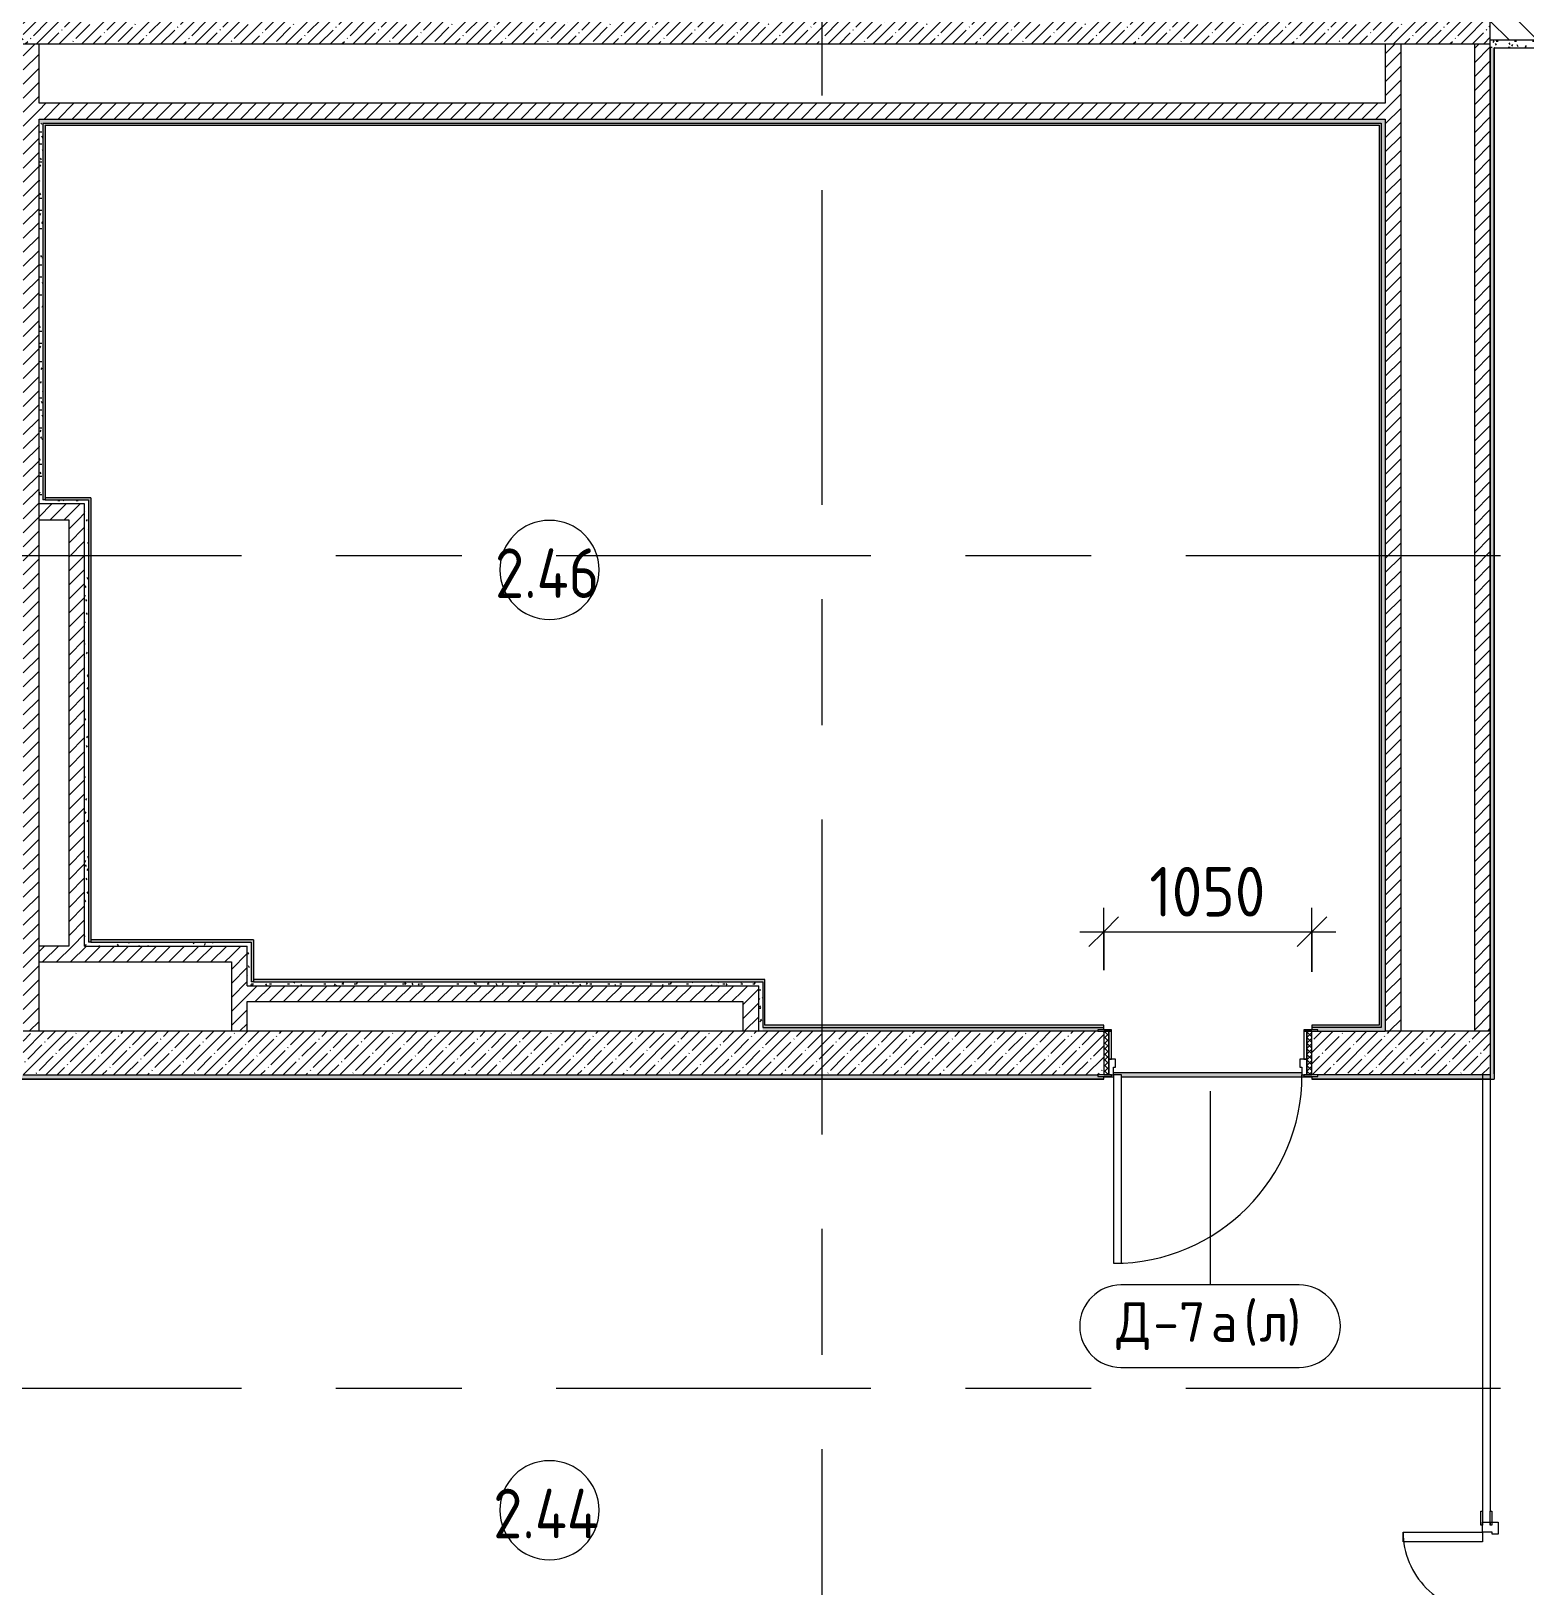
# Model space of a CAD drawing. Header units: millimetres. Extents: x 81632 to 272167, y -8553 to 29000.
# Drawn here: x 111970 to 119504, y 2603 to 10444 of the extents above; entities that cross this region are included whole.
import ezdxf

# ---------------------------------------------------------------- set-up
doc = ezdxf.new("R2010")
doc.units = ezdxf.units.MM
doc.linetypes.add('Осевая', pattern=[3175, 635, -476.25, 1587.5, -476.25])
for name, color, linetype, lineweight in [('A-ANNO-DIMS', 7, 'Continuous', 9), ('A-ANNO-DIMS-100', 7, 'Continuous', 9), ('A-AREA-IDEN', 7, 'Continuous', 9), ('A-DOOR', 7, 'Continuous', 9), ('A-DOOR-FRAM-2', 7, 'Continuous', 9), ('A-DOOR-IDEN', 7, 'Continuous', 9), ('A-WALL', 7, 'Continuous', 9), ('I-WALL', 7, 'Continuous', 9), ('Ограждение', 7, 'Continuous', 9), ('Оси-2', 7, 'Осевая', 9), ('Поручни', 7, 'Continuous', 9)]:
    doc.layers.add(name, color=color, linetype=linetype, lineweight=lineweight)
for name, color, linetype, lineweight, true_color in [('A-DOOR-1', 1, 'Continuous', 9, 0xff0000), ('A-DOOR-2', 1, 'Continuous', 13, 0xff0000), ('A-DOOR-FRAM-1', 1, 'Continuous', 13, 0xff0000), ('A-WALL-1', 7, 'Continuous', 9, 0x3c3c3c), ('A-WALL-FNSH-1', 7, 'Continuous', 9, 0x3c3c3c)]:
    doc.layers.add(name, color=color, linetype=linetype, lineweight=lineweight, true_color=true_color)
doc.styles.add('GOST Common', font='GOST_Common.ttf', dxfattribs={"height": 200})
doc.styles.add('GOST Common_1', font='GOST_Common.ttf', dxfattribs={"width": 0.9, "height": 250})
doc.styles.add('ISOCPEUR', font='isocpeur.ttf', dxfattribs={"width": 0.9, "height": 250})
doc.dimstyles.new('ISO-2_5_0_9К_БОЛЬШОЙ', dxfattribs={"dimscale": 304.8, "dimtxt": 248.995294, "dimasz": 0.492126, "dimexe": 0.393701, "dimexo": 0.984252, "dimgap": 0, "dimtad": 1, "dimdec": 0, "dimrnd": 10, "dimzin": 0, "dimdsep": 46, "dimtxsty": 'ISOCPEUR', "dimblk1": 'OBLIQUE', "dimblk2": 'OBLIQUE', "dimsah": 1, "dimcen": 0.09, "dimdle": 0.393701, "dimazin": 0, "dimtfac": 1, "dimtdec": 4, "dimtix": 1, "dimtmove": 0, "dimatfit": 3, "dimfxl": 1, "dimtvp": 1, "dimtolj": 1, "dimtzin": 0, "dimarcsym": 2})
pattern_1 = [(45, (0, 0), (-35.35534, 35.35534), [])]
pattern_2 = [(45, (0, 0), (-57.024626, 57.024626), []), (45, (57.025, 0), (-57.024626, 57.024626), [100.806, -20.161, 3.353, -16.808])]
pattern_3 = [(0, (0, 0), (121.92, 30.48), [10.058, -81.382, 10.058, -81.382, -487.68]), (0, (0, 0), (121.92, 30.48), [-182.88, 10.058, -172.822, 10.058, -81.382, -213.36]), (0, (0, 0), (121.92, 30.48), [-457.2, 10.058, -50.902, 10.058, -142.342]), (120, (45.72, 15.24), (-87.356454, 90.345817), [10.058, -81.382, 10.058, -81.382, -487.68]), (120, (45.72, 15.24), (-87.356454, 90.345817), [-182.88, 10.058, -172.822, 10.058, -81.382, -213.36]), (120, (45.72, 15.24), (-87.356454, 90.345817), [-457.2, 10.058, -50.902, 10.058, -142.342]), (240, (60.96, 76.2), (-34.563546, -120.825817), [10.058, -81.382, 10.058, -81.382, -487.68]), (240, (60.96, 76.2), (-34.563546, -120.825817), [-182.88, 10.058, -172.822, 10.058, -81.382, -213.36]), (240, (60.96, 76.2), (-34.563546, -120.825817), [-457.2, 10.058, -50.902, 10.058, -142.342])]

# ---------------------------------------------------------------- blocks, each defined once
blk = doc.blocks.new('110_Дверь_СКБ_1Ст_Внутренняя1 - Д-7а_л__950x2100h_Туалет-32220591-План заполнения и маркировки дверных проемов 2 этажа в осях 23-33')
at = {"layer": 'A-DOOR'}
h = blk.add_hatch(dxfattribs=at)
h.set_pattern_fill('FP_11', color=256, style=0, pattern_type=2)
h.set_pattern_definition([(135, (1776.41, 174.685), (-14.14214, -14.14214), []), (225, (1776.41, 174.685), (14.14214, -14.14214), [])])
h.paths.add_polyline_path([(537.5, 110), (512.5, 110), (512.5, -110), (537.5, -110)])
at = {"layer": 'A-DOOR-FRAM-2'}
h = blk.add_hatch(dxfattribs=at)
h.set_pattern_fill('FP_12', color=256, style=0, pattern_type=2)
h.set_pattern_definition([(45, (-346.384, 174.685), (-14.1421, 14.1421), []), (135, (-346.384, 174.685), (-14.1421, -14.1421), [])])
h.paths.add_polyline_path([(-487.5, 110), (-512.5, 110), (-512.5, -110), (-487.5, -110)])
at = {"layer": 'A-DOOR-1'}
blk.add_arc((487.5, 110), 950, 90, 180, dxfattribs=at)
at = {"layer": 'A-DOOR-2'}
for p, q in [((487.5, 1060), (447.5, 1060)), ((447.5, 1060), (447.5, 110)), ((487.5, 110), (487.5, 1060)), ((447.5, 110), (487.5, 110))]:
    blk.add_line(p, q, dxfattribs=at)
at = {"layer": 'A-DOOR-FRAM-1'}
for p, q in [((-472.5, 118), (-542.5, 118)), ((-542.5, 118), (-542.5, 110)), ((-542.5, 110), (-472.5, 110)), ((-487.5, 110), (-512.5, 110)), ((-512.5, 110), (-512.5, -110)), ((-462.5, 110), (-487.5, 110)), ((-487.5, 110), (-487.5, 30)), ((-487.5, -110), (-487.5, 110)), ((-472.5, 110), (-487.5, 110)), ((-487.5, 110), (-487.5, 109)), ((-487.5, 109), (-472.5, 109)), ((-472.5, 110), (-472.5, 118)), ((-472.5, 109), (-472.5, 110)), ((-462.5, 70), (-462.5, 110)), ((487.5, 110), (487.5, 70)), ((512.5, 110), (487.5, 110)), ((567.5, 118), (497.5, 118)), ((497.5, 118), (497.5, 110)), ((512.5, 110), (497.5, 110)), ((497.5, 110), (497.5, 109)), ((497.5, 110), (567.5, 110)), ((497.5, 109), (512.5, 109)), ((512.5, 30), (512.5, 110)), ((537.5, 110), (512.5, 110)), ((512.5, 110), (512.5, -110)), ((512.5, 109), (512.5, 110)), ((537.5, -110), (537.5, 110)), ((567.5, 110), (567.5, 118)), ((-487.5, 30), (-452.5, 30)), ((-472.5, 30), (-487.5, 30)), ((-487.5, 30), (-487.5, -110)), ((-472.5, -110), (-472.5, 30)), ((-452.5, 70), (-462.5, 70)), ((-452.5, 30), (-452.5, 70)), ((487.5, 70), (477.5, 70)), ((477.5, 70), (477.5, 30)), ((477.5, 30), (512.5, 30)), ((512.5, 30), (497.5, 30)), ((497.5, 30), (497.5, -110)), ((512.5, -110), (512.5, 30)), ((-472.5, -110), (-542.5, -110)), ((-542.5, -110), (-542.5, -118)), ((-542.5, -118), (-472.5, -118)), ((-512.5, -110), (-487.5, -110)), ((-487.5, -110), (-472.5, -110)), ((-472.5, -118), (-472.5, -110)), ((497.5, -110), (512.5, -110)), ((567.5, -110), (497.5, -110)), ((497.5, -110), (497.5, -118)), ((497.5, -118), (567.5, -118)), ((512.5, -110), (537.5, -110)), ((567.5, -118), (567.5, -110))]:
    blk.add_line(p, q, dxfattribs=at)
blk = doc.blocks.new('110_Дверь_СКБ_2Ст - Д-5_п__в составе перегородки _не входит в спец__-32680317-План заполнения и маркировки дверных проемов 2 этажа в осях 23-33')
at = {"layer": 'A-DOOR-1'}
for centre, radius, start, end in [((-637.5, -20), 400, 270, 0), ((662.5, -20), 900, 180, 270)]:
    blk.add_arc(centre, radius, start, end, dxfattribs=at)
at = {"layer": 'A-DOOR-2'}
for p, q in [((-637.5, -20), (-587.5, -20)), ((-637.5, -420), (-637.5, -20)), ((-587.5, -20), (-587.5, -420)), ((612.5, -20), (662.5, -20)), ((612.5, -920), (612.5, -20)), ((662.5, -20), (662.5, -920)), ((-587.5, -420), (-637.5, -420)), ((662.5, -920), (612.5, -920))]:
    blk.add_line(p, q, dxfattribs=at)
at = {"layer": 'A-DOOR-FRAM-1'}
for p, q in [((-742.5, 28), (-672.5, 28)), ((-742.5, 20), (-742.5, 28)), ((-672.5, 20), (-742.5, 20)), ((-687.5, 60), (-627.5, 60)), ((-687.5, -20), (-687.5, 60)), ((-687.5, 20), (-672.5, 20)), ((-687.5, 19), (-687.5, 20)), ((-672.5, 19), (-687.5, 19)), ((-672.5, 28), (-672.5, 20)), ((-672.5, 20), (-672.5, 19)), ((-637.5, 30), (-637.5, -20)), ((-627.5, 30), (-637.5, 30)), ((-627.5, 60), (-627.5, 30)), ((652.5, 60), (712.5, 60)), ((652.5, 30), (652.5, 60)), ((662.5, 30), (652.5, 30)), ((662.5, -20), (662.5, 30)), ((697.5, 20), (697.5, 28)), ((697.5, 28), (767.5, 28)), ((697.5, 19), (697.5, 20)), ((697.5, 20), (712.5, 20)), ((767.5, 20), (697.5, 20)), ((712.5, 19), (697.5, 19)), ((712.5, 60), (712.5, -20)), ((712.5, 20), (712.5, 19)), ((767.5, 28), (767.5, 20)), ((-742.5, -20), (-672.5, -20)), ((-742.5, -28), (-742.5, -20)), ((-672.5, -28), (-742.5, -28)), ((-637.5, -20), (-687.5, -20)), ((-672.5, -20), (-672.5, -28)), ((712.5, -20), (662.5, -20)), ((697.5, -28), (697.5, -20)), ((697.5, -20), (767.5, -20)), ((767.5, -28), (697.5, -28)), ((767.5, -20), (767.5, -28))]:
    blk.add_line(p, q, dxfattribs=at)
blk = doc.blocks.new('Ограждение - Ограждение-32875677-План заполнения и маркировки дверных проемов 2 этажа в осях 23-33')
at = {"layer": 'Ограждение'}
h = blk.add_hatch(color=256, dxfattribs=at)
h.paths.add_polyline_path([(118390, 5170), (118430, 5170), (118430, 5172), (118390, 5172), (118390, 5180), (118380, 5180), (118380, 5190), (117430, 5190), (117430, 5180), (117470, 5180), (117470, 5170), (118380, 5170)])
h.paths.add_polyline_path([(117420, 5170), (117430, 5170), (117430, 5180), (117420, 5180), (117420, 5172), (117380, 5172), (117380, 5170), (117405, 5170)])
at = {"layer": 'Поручни'}
for p, q in [((118380, 5190), (117430, 5190)), ((117380, 5170), (117430, 5170)), ((117470, 5170), (118430, 5170))]:
    blk.add_line(p, q, dxfattribs=at)
blk = doc.blocks.new('М_двери - Типоразмер_рамка-25223575-План заполнения и маркировки дверных проемов 2 этажа в осях 23-33')
at = {"layer": 'A-DOOR-IDEN'}
for p, q in [((4.496, 2.08), (-4.496, 2.08)), ((-4.496, -2.08), (4.496, -2.08))]:
    blk.add_line(p, q, dxfattribs=at)
for centre, start, end in [((-4.496, 0), 90, 270), ((4.496, 0), 270, 90)]:
    blk.add_arc(centre, 2.08, start, end, dxfattribs=at)
blk = doc.blocks.new('Марка_Помещения - Номер-25198446-План заполнения и маркировки дверных проемов 2 этажа в осях 23-33')
at = {"layer": 'A-AREA-IDEN'}
for start, end in [(360, 180), (180, 360)]:
    blk.add_arc((0, 0), 2.5, start, end, dxfattribs=at)
blk = doc.blocks.new('DIMBLOCK48-План заполнения и маркировки дверных проемов 2 этажа в осях 23-33')
at = {"layer": 'A-ANNO-DIMS-100'}
for p, q in [((117380, 5708), (117380, 6022.3)), ((118430, 5700), (118430, 6022.3)), ((117260, 5902.3), (118550, 5902.3)), ((117380, 5902.3), (117380, 5708)), ((118430, 5902.3), (118430, 5700))]:
    blk.add_line(p, q, dxfattribs=at)
at = {"layer": 'A-ANNO-DIMS-100', "lineweight": 20}
for p, q in [((117380, 5902.3), (117455, 5977.3)), ((118430, 5902.3), (118505, 5977.3)), ((117380, 5902.3), (117305, 5827.3)), ((118430, 5902.3), (118355, 5827.3))]:
    blk.add_line(p, q, dxfattribs=at)
at = {"layer": 'A-ANNO-DIMS-100', "color": 0, "insert": (117610.5, 6228.9), "char_height": 250, "width": 706.764, "attachment_point": 1, "line_spacing_factor": 1.149209, "style": 'ISOCPEUR'}
blk.add_mtext('1050', dxfattribs=at)
blk = doc.blocks.new('_Oblique')
at = {"color": 0, "linetype": 'ByBlock', "lineweight": -2}
blk.add_line((-0.5, -0.5), (0.5, 0.5), dxfattribs=at)

msp = doc.modelspace()

# ---------------------------------------------------------------- hatches: boundary and pattern name
at = {"layer": 'I-WALL'}
h = msp.add_hatch(dxfattribs=at)
h.set_pattern_fill('FP_4', color=256, style=0, pattern_type=2)
h.set_pattern_definition([(135, (0, 0), (-70.71068, -70.71068), [])])
h.paths.add_polyline_path([(121210, 10400), (121210, 10600), (119330, 10600), (119330, 10400), (120177.4, 10400)])
h.paths.add_polyline_path([(111930, 10400), (111930, 10600), (111180, 10600), (111180, 10400), (111277, 10400)])
h.paths.add_polyline_path([(109670, 10400), (110230, 10400), (110230, 10600), (109105, 10600), (109105, 10400), (109650, 10400)])
h.paths.add_polyline_path([(107650, 10400), (107705, 10400), (107705, 10600), (107350, 10600), (107350, 10400), (107462.5, 10400)])
h = msp.add_hatch(dxfattribs=at)
h.set_pattern_fill('FP_2', color=256, style=0, pattern_type=2)
h.set_pattern_definition(pattern_2)
h.paths.add_polyline_path([(119250, 10380), (119330, 10380), (119330, 10600), (111930, 10600), (111930, 10380), (117634.5, 10380)])
h = msp.add_hatch(dxfattribs=at)
h.set_pattern_fill('FP_5', color=256, style=0, pattern_type=2)
h.set_pattern_definition(pattern_1)
h.paths.add_polyline_path([(112010, 5400), (112010, 10380), (111930, 10380), (111930, 5400)])
h = msp.add_hatch(dxfattribs=at)
h.set_pattern_fill('FP_5', color=256, style=0, pattern_type=2)
h.set_pattern_definition(pattern_1)
h.paths.add_polyline_path([(118800, 5400), (118880, 5400), (118880, 10380), (118800, 10380), (118800, 5420)])
h = msp.add_hatch(dxfattribs=at)
h.set_pattern_fill('FP_5', color=256, style=0, pattern_type=2)
h.set_pattern_definition(pattern_1)
h.paths.add_polyline_path([(119330, 5400), (119330, 10380), (119250, 10380), (119250, 5400)])
h = msp.add_hatch(dxfattribs=at)
h.set_pattern_fill('FP_38', color=256, style=0, pattern_type=2)
h.set_pattern_definition(pattern_3)
h.paths.add_polyline_path([(121210, 10360), (121210, 10400), (119330, 10400), (119330, 10360), (120177.4, 10360)])
h = msp.add_hatch(dxfattribs=at)
h.set_pattern_fill('FP_38', color=256, style=0, pattern_type=2)
h.set_pattern_definition(pattern_3)
h.paths.add_polyline_path([(119330, 5159), (119351, 5160), (119350, 10360), (119330, 10360), (119330, 5160)])
h = msp.add_hatch(dxfattribs=at)
h.set_pattern_fill('FP_5', color=256, style=0, pattern_type=2)
h.set_pattern_definition(pattern_1)
h.paths.add_polyline_path([(118800, 10000), (118800, 10080), (112010, 10080), (112010, 10000), (115091.5, 10000)])
h = msp.add_hatch(dxfattribs=at)
h.set_pattern_fill('FP_38', color=256, style=0, pattern_type=2)
h.set_pattern_definition(pattern_3)
h.paths.add_polyline_path([(118780, 9980), (118800, 9980), (118800, 10000), (112010, 10000), (112010, 9980), (115091.5, 9980)])
h = msp.add_hatch(dxfattribs=at)
h.set_pattern_fill('FP_38', color=256, style=0, pattern_type=2)
h.set_pattern_definition(pattern_3)
h.paths.add_polyline_path([(112010, 8060), (112030, 8060), (112030, 9980), (112010, 9980), (112010, 8352)])
for points in [[(118769, 9969), (118780, 9969), (118780, 9980), (112030, 9980), (112030, 9969), (115091.5, 9969)], [(112041, 8080), (112041, 9969), (112030, 9969), (112030, 8080)], [(118780, 5431), (118780, 9969), (118769, 9969), (118769, 5431)], [(112260, 8080), (112271, 8080), (112271, 8091), (112041, 8091), (112041, 8080)], [(112260, 5850), (112271, 5850), (112271, 8080), (112260, 8080), (112260, 6621.9)], [(113080, 5850), (113091, 5850), (113091, 5861), (112271, 5861), (112271, 5850), (112548.5, 5850)], [(113091, 5650), (113091, 5850), (113080, 5850), (113080, 5650)], [(115671, 5650), (115671, 5661), (113091, 5661), (113091, 5650), (115660, 5650)], [(115671, 5420), (115671, 5650), (115660, 5650), (115660, 5420)]]:
    msp.add_hatch(color=256, dxfattribs=at).paths.add_polyline_path(points)
h = msp.add_hatch(dxfattribs=at)
h.set_pattern_fill('FP_38', color=256, style=0, pattern_type=2)
h.set_pattern_definition(pattern_3)
h.paths.add_polyline_path([(118780, 5420), (118800, 5420), (118800, 9980), (118780, 9980), (118780, 5431)])
h = msp.add_hatch(dxfattribs=at)
h.set_pattern_fill('FP_38', color=256, style=0, pattern_type=2)
h.set_pattern_definition(pattern_3)
h.paths.add_polyline_path([(112260, 8060), (112260, 8080), (112030, 8080), (112030, 8060), (112240, 8060)])
h = msp.add_hatch(dxfattribs=at)
h.set_pattern_fill('FP_5', color=256, style=0, pattern_type=2)
h.set_pattern_definition(pattern_1)
h.paths.add_polyline_path([(112010, 7980), (112240, 7980), (112240, 8060), (112010, 8060)])
h = msp.add_hatch(dxfattribs=at)
h.set_pattern_fill('FP_38', color=256, style=0, pattern_type=2)
h.set_pattern_definition(pattern_3)
h.paths.add_polyline_path([(112260, 5830), (112260, 8060), (112240, 8060), (112240, 5830)])
h = msp.add_hatch(dxfattribs=at)
h.set_pattern_fill('FP_5', color=256, style=0, pattern_type=2)
h.set_pattern_definition(pattern_1)
h.paths.add_polyline_path([(112240, 5830), (112240, 7980), (112160, 7980), (112160, 5830)])
h = msp.add_hatch(dxfattribs=at)
h.set_pattern_fill('FP_5', color=256, style=0, pattern_type=2)
h.set_pattern_definition(pattern_1)
h.paths.add_polyline_path([(112980, 5750), (112980, 5830), (112010, 5830), (112010, 5750), (112548.5, 5750)])
h = msp.add_hatch(dxfattribs=at)
h.set_pattern_fill('FP_38', color=256, style=0, pattern_type=2)
h.set_pattern_definition(pattern_3)
h.paths.add_polyline_path([(113060, 5830), (113080, 5830), (113080, 5850), (112260, 5850), (112260, 5830), (112980, 5830)])
h = msp.add_hatch(dxfattribs=at)
h.set_pattern_fill('FP_5', color=256, style=0, pattern_type=2)
h.set_pattern_definition(pattern_1)
h.paths.add_polyline_path([(112980, 5400), (113060, 5400), (113060, 5830), (112980, 5830), (112980, 5750)])
h = msp.add_hatch(dxfattribs=at)
h.set_pattern_fill('FP_38', color=256, style=0, pattern_type=2)
h.set_pattern_definition(pattern_3)
h.paths.add_polyline_path([(113080, 5630), (113080, 5830), (113060, 5830), (113060, 5630)])
h = msp.add_hatch(dxfattribs=at)
h.set_pattern_fill('FP_38', color=256, style=0, pattern_type=2)
h.set_pattern_definition(pattern_3)
h.paths.add_polyline_path([(115660, 5630), (115660, 5650), (113080, 5650), (113080, 5630), (115640, 5630)])
h = msp.add_hatch(dxfattribs=at)
h.set_pattern_fill('FP_5', color=256, style=0, pattern_type=2)
h.set_pattern_definition(pattern_1)
h.paths.add_polyline_path([(115560, 5550), (115560, 5630), (113060, 5630), (113060, 5550), (115091.5, 5550)])
h = msp.add_hatch(dxfattribs=at)
h.set_pattern_fill('FP_5', color=256, style=0, pattern_type=2)
h.set_pattern_definition(pattern_1)
h.paths.add_polyline_path([(115640, 5400), (115640, 5630), (115560, 5630), (115560, 5400)])
h = msp.add_hatch(dxfattribs=at)
h.set_pattern_fill('FP_38', color=256, style=0, pattern_type=2)
h.set_pattern_definition(pattern_3)
h.paths.add_polyline_path([(115660, 5400), (115660, 5630), (115640, 5630), (115640, 5400)])
h = msp.add_hatch(dxfattribs=at)
h.set_pattern_fill('FP_38', color=256, style=0, pattern_type=2)
h.set_pattern_definition(pattern_3)
h.paths.add_polyline_path([(118460, 5400), (118800, 5400), (118800, 5420), (118430, 5420), (118430, 5408), (118460, 5408), (118460, 5401.7)])
h.paths.add_polyline_path([(117350, 5400), (117350, 5408), (117380, 5408), (117380, 5420), (115660, 5420), (115660, 5400)])
h = msp.add_hatch(color=256, dxfattribs=at)
h.paths.add_polyline_path([(118780, 5420), (118780, 5431), (118430, 5431), (118430, 5420)])
h.paths.add_polyline_path([(117380, 5420), (117380, 5431), (115671, 5431), (115671, 5420)])
h = msp.add_hatch(dxfattribs=at)
h.set_pattern_fill('FP_2', color=256, style=0, pattern_type=2)
h.set_pattern_definition(pattern_2)
h.paths.add_polyline_path([(119290, 5180), (119330, 5180), (119330, 5400), (118430, 5400), (118430, 5180), (118460, 5180)])
h.paths.add_polyline_path([(117350, 5180), (117380, 5180), (117380, 5400), (111930, 5400), (111930, 5180), (115091.5, 5180)])
h = msp.add_hatch(dxfattribs=at)
h.set_pattern_fill('FP_38', color=256, style=0, pattern_type=2)
h.set_pattern_definition(pattern_3)
h.paths.add_polyline_path([(118460, 5160), (119330, 5160), (119330, 5180), (118460, 5180), (118460, 5172), (118430, 5172), (118430, 5160)])
h.paths.add_polyline_path([(117380, 5160), (117380, 5172), (117350, 5172), (117350, 5180), (111910, 5180), (111910, 5160), (115091.5, 5160)])

# ---------------------------------------------------------------- linework, layer by layer
at = {"layer": 'A-DOOR-IDEN'}
msp.add_line((117917.3, 5097.9), (117916.6, 4120.9), dxfattribs=at)
at = {"layer": 'A-WALL'}
for p, q in [((119250, 10380), (119330, 10380)), ((119330, 10400), (121210, 10400)), ((119350, 5186), (119350, 10360)), ((119350, 10359.5), (119350, 5186)), ((112010, 7980), (112010, 10000)), ((112030, 9980), (118780, 9980)), ((112030, 9980), (112030, 8080)), ((118800, 10000), (118800, 5400)), ((112260, 8060), (112260, 5850)), ((112240, 5830), (113060, 5830)), ((113060, 5630), (113060, 5830)), ((113080, 5830), (113080, 5650)), ((113060, 5630), (115640, 5630)), ((115660, 5630), (115660, 5420)), ((115660, 5420), (117380, 5420)), ((118780, 5420), (118430, 5420)), ((117350, 5400), (115660, 5400)), ((118460, 5400), (118800, 5400)), ((119330, 5400), (119250, 5400)), ((111930, 5180), (117350, 5180)), ((119330, 5180), (118460, 5180)), ((119351, 5186), (119350, 5186))]:
    msp.add_line(p, q, dxfattribs=at)
at = {"layer": 'A-WALL-1'}
for p, q in [((119330, 5400), (119330, 10600)), ((111930, 10380), (119250, 10380)), ((112010, 10080), (112010, 10380)), ((118800, 10380), (118800, 10080)), ((118880, 5400), (118880, 10380)), ((119250, 10380), (119250, 5400)), ((119330, 10360), (119330, 2980)), ((119350, 10360), (121210, 10360)), ((118800, 10080), (112010, 10080)), ((112010, 10000), (118800, 10000)), ((118780, 9980), (118780, 5420)), ((112041, 8080), (112030, 8080)), ((112240, 8060), (112010, 8060)), ((112240, 5830), (112240, 8060)), ((112010, 5400), (112010, 7980)), ((112010, 7980), (112160, 7980)), ((112160, 7980), (112160, 5830)), ((112160, 5830), (112010, 5830)), ((112271, 5850), (112260, 5850)), ((112010, 5750), (112980, 5750)), ((112980, 5750), (112980, 5400)), ((113091, 5650), (113080, 5650)), ((115640, 5400), (115640, 5630)), ((113060, 5550), (115560, 5550)), ((113060, 5400), (113060, 5550)), ((115560, 5550), (115560, 5400)), ((117380, 5408), (117380, 5420)), ((118430, 5420), (118430, 5408)), ((115660, 5400), (111930, 5400)), ((119250, 5400), (118800, 5400)), ((119290, 5180), (119290, 2980)), ((119351, 5160), (119351, 5180)), ((111910, 5160), (117380, 5160)), ((117380, 5160), (117380, 5172)), ((118430, 5172), (118430, 5160)), ((118430, 5160), (119330, 5160)), ((119330, 5159), (119350, 5159)), ((119350, 5160), (119351, 5160)), ((119350, 5159), (119350, 5160))]:
    msp.add_line(p, q, dxfattribs=at)
at = {"layer": 'A-WALL-FNSH-1'}
for p, q in [((119351, 10359.5), (119350, 10359.5)), ((119351, 5180), (119351, 10359.5)), ((112041, 9969), (118769, 9969)), ((112041, 9969), (112041, 8080)), ((118769, 9969), (118769, 5431)), ((112271, 8091), (112041, 8091)), ((112041, 8080), (112260, 8080)), ((112260, 8080), (112260, 8060)), ((112271, 8091), (112271, 5850)), ((113091, 5861), (112271, 5861)), ((112271, 5850), (113080, 5850)), ((113080, 5850), (113080, 5830)), ((113091, 5861), (113091, 5650)), ((115671, 5661), (113091, 5661)), ((113091, 5650), (115660, 5650)), ((115660, 5650), (115660, 5630)), ((115671, 5431), (115671, 5661)), ((117380, 5431), (115671, 5431)), ((117380, 5420), (117380, 5431)), ((118769, 5431), (118430, 5431)), ((118430, 5431), (118430, 5420)), ((111909, 5159), (117380, 5159)), ((117380, 5159), (117380, 5160)), ((118430, 5160), (118430, 5159)), ((118430, 5159), (119330, 5159))]:
    msp.add_line(p, q, dxfattribs=at)
at = {"layer": 'Оси-2'}
for p, q in [((115960, 593.7), (115960, 19415.1)), ((84932.5, 7800), (122760, 7800)), ((84932.5, 3600), (122760, 3600))]:
    msp.add_line(p, q, dxfattribs=at)

# ---------------------------------------------------------------- block references
at = {"layer": 'A-AREA-IDEN', "xscale": 99.99999999999993, "yscale": 99.99999999999993, "zscale": 99.99999999999993}
for p in [(114584.7, 7726.9), (114584.7, 2984.8)]:
    msp.add_blockref('Марка_Помещения - Номер-25198446-План заполнения и маркировки дверных проемов 2 этажа в осях 23-33', p, dxfattribs=at)
at = {"layer": 'A-DOOR-1'}
for name, p, rotation in [('110_Дверь_СКБ_1Ст_Внутренняя1 - Д-7а_л__950x2100h_Туалет-32220591-План заполнения и маркировки дверных проемов 2 этажа в осях 23-33', (117917.5, 5290), 180), ('110_Дверь_СКБ_2Ст - Д-5_п__в составе перегородки _не входит в спец__-32680317-План заполнения и маркировки дверных проемов 2 этажа в осях 23-33', (119310, 2237.5), 270)]:
    msp.add_blockref(name, p, dxfattribs=dict(at, rotation=rotation))
at = {"layer": 'A-DOOR-IDEN', "xscale": 99.99999999999993, "yscale": 99.99999999999993, "zscale": 99.99999999999993}
msp.add_blockref('М_двери - Типоразмер_рамка-25223575-План заполнения и маркировки дверных проемов 2 этажа в осях 23-33', (117916.6, 3912.9), dxfattribs=at)
at = {"layer": 'Поручни'}
msp.add_blockref('Ограждение - Ограждение-32875677-План заполнения и маркировки дверных проемов 2 этажа в осях 23-33', (0, 0), dxfattribs=at)

# ---------------------------------------------------------------- texts
at = {"layer": 'A-AREA-IDEN', "char_height": 250, "attachment_point": 1, "style": 'GOST Common_1'}
for s, insert, width in [('2.46', (114310, 7835.4), 685.443), ('2.44', (114301, 3093.3), 707.088)]:
    msp.add_mtext(s, dxfattribs=dict(at, insert=insert, width=width))
at = {"layer": 'A-DOOR-IDEN', "char_height": 200, "attachment_point": 1, "style": 'GOST Common'}
for s, insert, width in [('\\fGOST Common|b0|i0|c204|p34|;Д', (117444.3, 4034.1), 224.472), ('-7', (117629.6, 4034.1), 352.742), ('\\fGOST Common|b0|i0|c204|p34|;(', (118086, 4034.1), 96.202), ('\\fGOST Common|b0|i0|c204|p34|;)', (118304.2, 4034.1), 96.202), ('\\fGOST Common|b0|i0|c204|p34|;а', (117920.6, 4034.1), 200.422), ('\\fGOST Common|b0|i0|c204|p34|;л', (118165.3, 4034.1), 168.354)]:
    msp.add_mtext(s, dxfattribs=dict(at, insert=insert, width=width))

# ---------------------------------------------------------------- dimensions: what is measured, and where the dimension line sits
at = {"layer": 'A-ANNO-DIMS'}
dim = msp.add_linear_dim(base=(118430, 5902.3), p1=(117380, 5408), p2=(118430, 5400), dimstyle='ISO-2_5_0_9К_БОЛЬШОЙ', override={"dimpost": '<>', "dimfxl": 1050.030476}, dxfattribs=at)
dim.commit()
dim.dimension.update_dxf_attribs({"geometry": 'DIMBLOCK48-План заполнения и маркировки дверных проемов 2 этажа в осях 23-33', "text_midpoint": (117905, 6027.3)})

doc.saveas('drawing.dxf')
